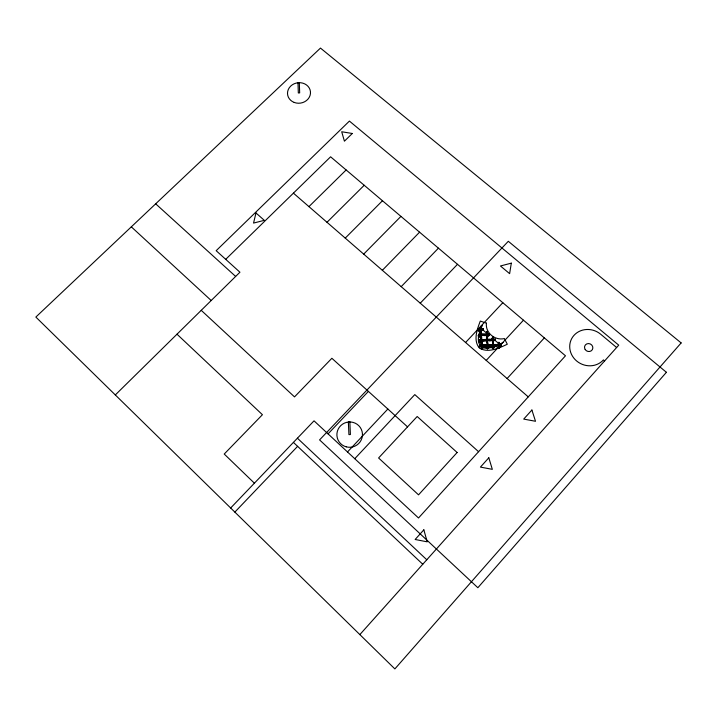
<?xml version="1.0" encoding="UTF-8"?>
<svg xmlns="http://www.w3.org/2000/svg" width="717" height="717" viewBox="0 0 717 717"><rect width="100%" height="100%" fill="white"/><g stroke="black" fill="none" stroke-linecap="round" stroke-linejoin="round"><path stroke-width="1.08" d="M480.48 332.303L480.722 329.103L480.336 330.259L478.203 330.34L478.589 328.843L483.141 328.664L482.747 330.17L480.614 330.25C480.802 317.165 479.718 342.26 481.008 329.094M480.766 332.285L480.865 326.701M483.581 334.337L483.159 335.547L478.615 335.726L479.001 334.247L481.125 334.498L481.179 337.68L481.421 334.489L483.581 334.337L482.424 334.113M479.001 334.247L480.139 334.203M480.112 334.265L481.107 334.23L480.731 335.368C481.51 323.994 481.017 351.097 481.77 339.957L481.385 341.077L483.518 340.987L483.921 339.526L479.35 339.706L478.965 341.167L481.098 341.086L481.627 337.555L481.358 340.799L483.518 340.987M482.398 334.176L481.403 334.221L481.008 335.359L481.277 332.096M482.747 330.17L483.141 328.664M480.892 337.689L480.99 332.114M481.528 343.129L481.627 337.555M483.186 344.994L484.333 344.949L483.93 346.392L479.368 346.562L479.754 345.128L480.901 345.083M483.159 335.547L483.563 334.068M479.368 346.562L479.754 345.128M481.241 343.138L481.483 339.966M489.2 333.925L488.779 335.404L484.226 335.583L484.638 334.104L486.744 334.086L486.341 335.224C486.879 322.91 487.73 344.931 486.359 335.502L487.04 334.068L489.2 333.925L487.058 334.346L486.789 337.537M484.226 335.583L484.638 334.104M480.874 345.146L481.869 345.11L481.483 346.212C482.747 333.898 481.752 357.138 481.887 345.379L479.772 345.397M481.77 346.194L482.039 342.968M486.628 335.215L486.915 331.953M481.645 348.543L481.752 342.977M487.327 337.295L487.04 340.539L487.452 339.41L489.621 339.266L489.191 340.727L484.638 340.907L485.042 339.446L487.157 339.428C486.977 352.074 488.143 327.669 486.753 340.548M484.638 340.907L485.042 339.446M486.511 337.546L486.628 331.962M487.175 339.697L485.068 339.715M483.93 346.392L484.333 344.949M485.033 346.15L485.463 344.985L487.578 344.967L487.166 346.069C487.694 334.014 488.582 355.677 487.193 346.347L487.874 344.958L490.043 344.805L489.612 346.248L485.033 346.15L489.594 345.979L490.043 344.805M485.051 346.428L485.463 344.985M486.924 342.878L487.04 337.304M488.447 339.374L487.479 339.688L487.058 340.808L487.202 342.86M488.474 339.652L489.639 339.535M487.452 346.06L487.748 342.825M487.336 348.399L487.461 342.834M489.191 340.727L489.621 339.266M490.222 340.745L490.652 339.275L492.767 339.258L492.337 340.387C493.744 328.027 492.543 351.348 492.785 339.535L490.67 339.553L490.222 340.745L494.775 340.566L495.232 339.096L493.063 339.249L492.624 340.378L492.929 337.124M493.215 348.077L493.493 344.635L495.662 344.483L495.205 345.935L490.643 346.105L491.073 344.662L493.188 344.644L492.758 345.755C492.283 340.907 494.228 342.825 493.681 346.911L492.938 348.086L493.215 344.922L491.073 344.662M492.507 342.708L492.642 337.133M493.045 345.737L493.359 342.502M494.775 340.566L495.232 339.096M492.938 348.086L493.072 342.52M495.205 345.935L495.662 344.483M496.307 345.926L496.764 344.483L497.912 344.438L496.791 344.76L496.307 345.926C505.028 346.508 500.529 341.848 495.626 346.087C491.351 347.718 486.529 349.018 482.066 347.387M497.885 344.51L498.907 344.743L498.449 345.845L498.889 347.897L499.382 346.732L499.041 342.323L498.27 343.515L498.432 345.567L498.88 344.465L497.93 344.716M503.164 342.448L499.247 344.501L498.709 345.558L499.041 342.323M498.602 347.906L499.095 346.741L498.754 342.341M500.179 344.42L499.202 344.734L498.736 345.836L498.889 347.897M500.197 344.689L501.371 344.581M482.568 324.774C479.879 331.371 474.654 342.403 482.451 347.431M359.853 634.599L618.726 345.155L349.412 121.083L216.175 250.699L239.935 272.218L115.312 394.942M507.116 378.531L544.346 337.886M486.225 360.409L523.464 320.194M354.763 458.71L414.802 394.601L478.58 451.701M465.575 342.502L502.823 302.708M347.503 451.961L387.861 409.022M328.054 433.875L368.404 391.383M234.853 512.099L297.609 446.341M420.252 303.183L457.5 264.313M230.668 507.994L314.028 420.834L418.513 517.988L565.48 355.793L330.6 156.799L225.712 259.339M401.197 286.648L438.437 248.163M382.34 270.3L419.579 232.183M363.689 254.114L400.92 216.382M345.244 238.116L382.466 200.742M326.997 222.288L364.209 185.273M308.937 206.621L346.141 169.965M483.159 328.933L478.589 328.843M480.596 329.981L482.729 329.892M484.656 334.373L486.762 334.355M483.141 335.278L478.615 335.726M484.208 335.314L488.779 335.404M495.25 339.374L493.081 339.526L492.794 342.699M484.62 340.629L489.173 340.458M481.08 340.808L478.965 341.167M490.204 340.467L494.757 340.288M483.159 345.056L482.165 345.092L481.932 348.534M482.183 345.37L484.351 345.227M493.511 344.913L495.68 344.76M485.481 345.262L487.596 345.244M490.061 345.083L487.901 345.236L487.623 348.39M479.35 346.293L483.903 346.114M495.187 345.657L490.643 346.105M496.289 345.657L500.851 345.477M616.62 347.512L600.685 334.23A19.251 17.898 26.4 0 0 573.976 335.368A19.251 17.898 26.4 0 0 576.71 361.045A19.251 17.898 26.4 0 0 603.418 359.916L604.619 360.929M293.414 193.151L528.25 396.868M407.543 426.866L331.881 358.276L294.517 396.895L201.235 310.327M155.679 203.825L235.642 276.439M131.319 226.841L211.201 300.513M297.412 438.204L426.785 559.762M293.414 442.389L422.77 564.252M177 334.194L262.431 414.713L224.224 454.04L254.401 483.177M483.921 339.526L479.35 339.706M480.578 326.71L480.318 329.99L478.203 330.34M486.422 323.143C485.212 332.966 495.053 340.799 504.418 338.567L507.295 344.241C498.969 348.139 488.196 353.391 479.377 348.041C472.969 340.333 477.172 329.3 480.291 321.073L486.422 323.143M511.311 263.157L509.626 273.652L500.457 265.98L511.311 263.157M255.978 212.976L253.549 223.077L264.313 220.343L255.978 212.976M666.416 372.293L477.854 587.725L319.576 439.906L508.317 241.288L666.416 372.293M681.15 342.932L394.87 668.916L35.85 317.066L320.472 48.084L681.15 342.932M423.846 529.827L415.143 539.48L427.198 541.837L423.846 529.827M488.815 457.796L480.426 467.09L492.328 469.339L488.815 457.796M531.897 410.025L523.715 419.095L535.509 421.273L531.897 410.025M457.132 452.499L418.54 494.847L378.594 457.975L417.186 416.505L457.132 452.499M495.68 345.979L493.063 348.803L490.034 346.194L487.417 349.027L484.396 346.419L481.77 349.242L478.759 346.634L481.385 343.81L478.373 341.22L480.999 338.406L477.997 335.816L480.623 333.011L477.621 330.429L480.238 327.633L489.245 335.377L486.628 338.182L489.639 340.781L492.256 337.967L501.317 345.764L498.709 348.587L495.68 345.979M352.298 133.487L344.42 141.186L341.704 131.758L352.298 133.487M299.321 82.67L297.985 82.742L298.326 92.968L299.661 92.896L299.321 82.67M349.842 421.954L348.363 422.026L348.928 434.619L350.407 434.547L349.842 421.954M346.194 446.834A12.798 12.646 -17.6 0 0 362.067 431.428A12.798 12.646 -17.6 0 0 340.754 425.62A12.798 12.646 -17.6 0 0 346.194 446.834M294.176 102.423A11.517 10.253 -8 0 0 310.452 91.704A11.517 10.253 -8 0 0 292.366 84.758A11.517 10.253 -8 0 0 294.176 102.423M585.18 349.52A4.23 3.935 26.4 0 0 592.403 349.564A4.23 3.935 26.4 0 0 588.469 343.56A4.23 3.935 26.4 0 0 585.18 349.52"/></g></svg>
